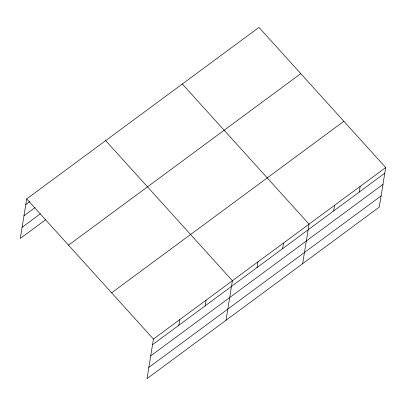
<?xml version="1.0" encoding="UTF-8"?>
<svg xmlns="http://www.w3.org/2000/svg" width="406" height="406" viewBox="0 0 406 406"><rect width="100%" height="100%" fill="white"/><g stroke="black" fill="none" stroke-linecap="round" stroke-linejoin="round"><path stroke-width="0.61" d="M385.7 167.546L153.432 339.061L147.028 378.6L379.295 207.085L385.7 167.546L258.972 27.4L26.705 198.915L20.3 238.454L45.609 219.763M178.838 325.277L179.756 319.623M205.162 305.835L206.081 300.181M226 320.283L232.405 280.744L105.677 140.603M257.039 267.534L257.952 261.88M282.586 248.665L283.5 243.011M302.648 263.687L309.052 224.142L182.324 84.001M333.686 210.932L334.6 205.279M359.234 192.063L360.152 186.41M25.786 204.568L29.836 201.579M23.979 215.753L35.114 207.527M22.112 227.274L40.336 213.815M68.523 245.163L300.79 73.648M111.609 292.812L343.882 121.298M152.514 344.714L384.786 173.2M150.707 355.895L382.975 184.38M148.84 367.42L381.107 195.9M26.705 198.915L153.432 339.061"/></g></svg>
